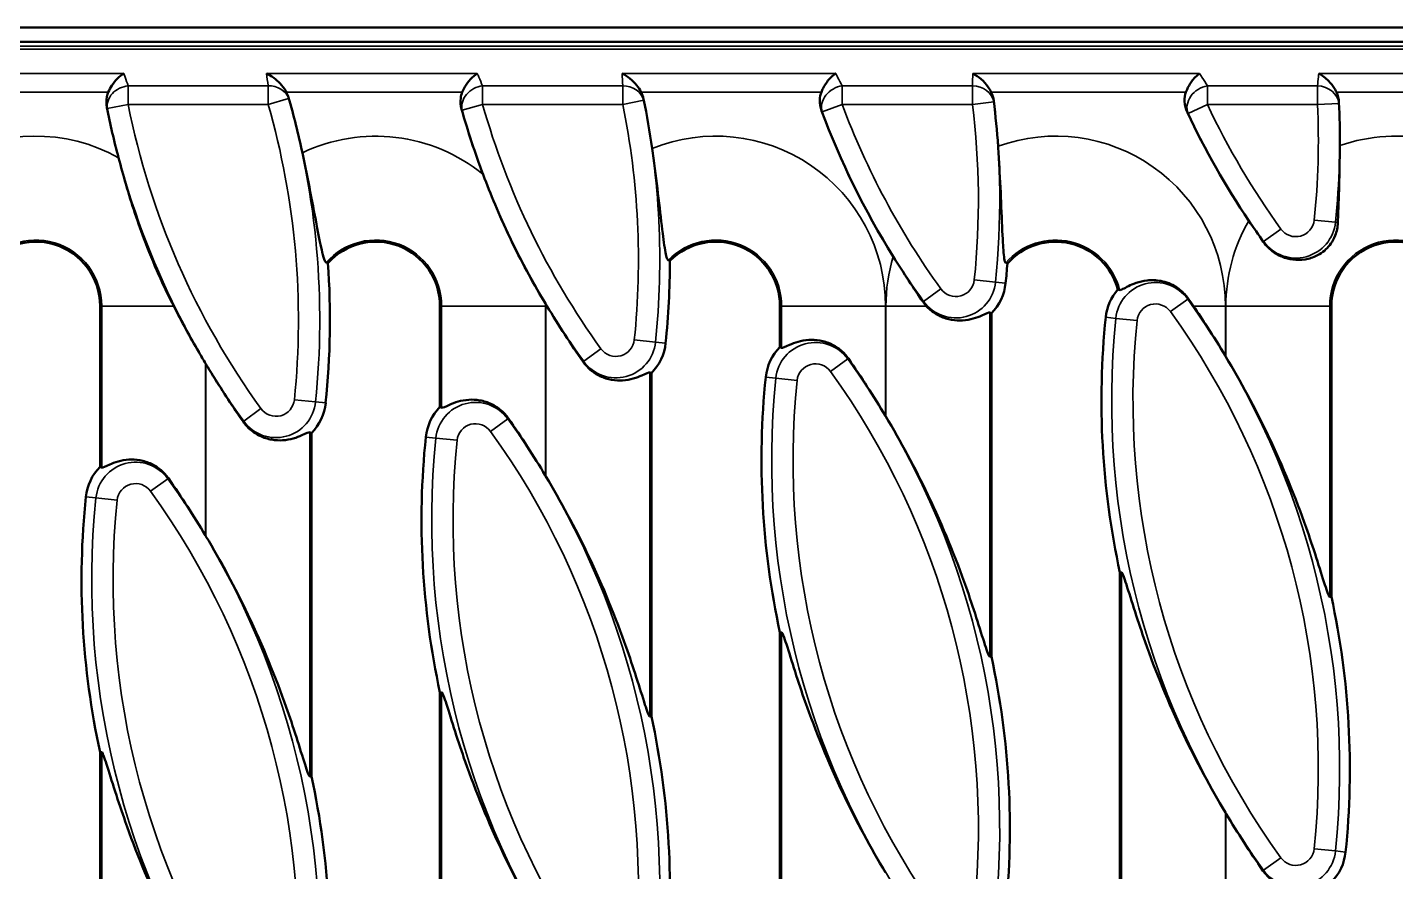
# Model space of a CAD drawing. Header units: millimetres. Extents: x 0 to 1485, y 0 to 1050.
# Drawn here: x 1086.2 to 1182.1, y 567.7 to 626.8 of the extents above; entities that cross this region are included whole.
import ezdxf

# ---------------------------------------------------------------- set-up
doc = ezdxf.new("R2010")
doc.units = ezdxf.units.MM
doc.header["$LTSCALE"] = 2.5
doc.layers.add('Sichtbar (ISO)', color=7, linetype='Continuous', lineweight=50)
doc.layers.add('Sichtbar schmal (ISO)', color=7, linetype='Continuous', lineweight=35)

msp = doc.modelspace()

# ---------------------------------------------------------------- linework, layer by layer
at = {"layer": 'Sichtbar (ISO)'}
for p, q in [((1420.146, 626.759), (420.146, 626.759)), ((1419.646, 625.759), (920.646, 625.759)), ((1091.313, 596.002), (1091.313, 607.259)), ((1115.122, 600.193), (1115.122, 607.259)), ((1138.932, 604.383), (1138.932, 607.259)), ((1153.741, 606.753), (1153.741, 582.726)), ((1177.551, 607.259), (1177.551, 586.916)), ((1129.932, 602.563), (1129.932, 578.535)), ((1106.122, 598.372), (1106.122, 574.345)), ((1162.741, 588.601), (1162.858, 588.614)), ((1162.741, 564.574), (1162.741, 588.601)), ((1177.551, 586.916), (1177.434, 586.904)), ((1138.932, 584.411), (1139.048, 584.423)), ((1138.932, 560.383), (1138.932, 584.411)), ((1153.741, 582.726), (1153.624, 582.713)), ((1115.122, 580.22), (1115.239, 580.233)), ((1115.122, 556.193), (1115.122, 580.22)), ((1129.932, 578.535), (1129.815, 578.523)), ((1091.313, 576.03), (1091.429, 576.042)), ((1091.313, 552.002), (1091.313, 576.03)), ((1106.122, 574.345), (1106.005, 574.332))]:
    msp.add_line(p, q, dxfattribs=at)
for centre, radius, start, end in [((1146.841, 632.082), 56.122, 191.23074, 194.91353), ((1050.593, 606.293), 56.122, 12.02047, 16.10142), ((1170.651, 636.273), 56.122, 195.75182, 200.66164), ((1074.403, 610.483), 56.122, 7.98898, 11.57369), ((1098.213, 614.674), 56.122, 3.8509, 7.11826), ((1122.022, 618.864), 56.122, 359.61522, 2.70579), ((1194.46, 640.463), 56.122, 200.37612, 212.00197), ((1218.27, 644.653), 56.122, 205.14382, 214.04966), ((1086.813, 607.259), 4.5, 0, 145.94175), ((1110.622, 607.259), 4.5, 0, 138.04154), ((1134.432, 607.259), 4.5, 0, 135.45553), ((1158.241, 607.259), 4.5, 14.85071, 138.71186), ((1182.051, 607.259), 4.5, 39.85115, 180), ((1074.403, 610.483), 56.821, 354.12505, 359.9317), ((1050.593, 606.293), 56.821, 354.12505, 4.01128), ((1098.213, 614.674), 56.821, 354.12505, 355.51282), ((1151.254, 609.216), 3.5, 315.28608, 354.12505), ((1165.228, 606.111), 3.5, 138.90105, 174.12505), ((1170.651, 636.273), 56.122, 210.93038, 210.99583), ((1218.27, 600.653), 56.821, 174.12505, 192.24573), ((1127.444, 605.025), 3.5, 315.28608, 354.12505), ((1141.419, 601.921), 3.5, 135.28608, 174.12505), ((1122.022, 574.864), 56.122, 30.93272, 30.99477), ((1146.841, 632.082), 56.122, 210.93272, 210.99477), ((1194.46, 596.463), 56.821, 174.12505, 192.24573), ((1103.635, 600.835), 3.5, 315.28608, 354.12505), ((1117.609, 597.73), 3.5, 135.28608, 174.12505), ((1098.213, 570.674), 56.122, 30.93272, 30.99477), ((1170.651, 592.273), 56.821, 174.12505, 192.24573), ((1093.8, 593.54), 3.5, 135.28608, 174.12505), ((1074.403, 566.483), 56.122, 30.93272, 30.99477), ((1146.841, 588.082), 56.821, 174.12505, 192.24573), ((1050.593, 562.293), 56.122, 30.93272, 30.99477), ((1122.022, 574.864), 56.821, 354.12505, 12.24573), ((1098.213, 570.674), 56.821, 354.12505, 12.24573), ((1074.403, 566.483), 56.821, 354.12505, 12.24573), ((1050.593, 562.293), 56.821, 354.12505, 12.24573), ((1218.27, 600.653), 56.122, 210.93272, 210.99477), ((1175.063, 569.406), 3.5, 315.28608, 354.12505)]:
    msp.add_arc(centre, radius, start, end, dxfattribs=at)
for points, knots in [([(1091.892, 622.233), (1091.958, 622.391), (1092.04, 622.542), (1092.25, 622.866), (1092.386, 623.031), (1092.674, 623.317), (1092.829, 623.438), (1092.984, 623.531), (1092.986, 623.531), (1092.987, 623.532)], [0.0996969, 0.0996969, 0.0996969, 0.0996969, 0.151074, 0.151074, 0.2189604, 0.2189604, 0.2899759, 0.2899759, 0.2906776, 0.2906776, 0.2906776, 0.2906776]), ([(1102.968, 623.532), (1102.97, 623.531), (1102.972, 623.531), (1103.142, 623.451), (1103.311, 623.351), (1103.631, 623.116), (1103.785, 622.982), (1104.071, 622.677), (1104.205, 622.503), (1104.331, 622.287), (1104.347, 622.261), (1104.361, 622.233)], [-0.0007968, -0.0007968, -0.0007968, -0.0007968, 0, 0, 0.0688061, 0.0688061, 0.1345371, 0.1345371, 0.2007554, 0.2007554, 0.2100856, 0.2100856, 0.2100856, 0.2100856]), ([(1116.684, 622.233), (1116.734, 622.358), (1116.793, 622.478), (1116.974, 622.793), (1117.109, 622.973), (1117.404, 623.292), (1117.567, 623.429), (1117.731, 623.531), (1117.733, 623.531), (1117.734, 623.532)], [0.109622, 0.109622, 0.109622, 0.109622, 0.1498493, 0.1498493, 0.2206198, 0.2206198, 0.2974342, 0.2974342, 0.2981259, 0.2981259, 0.2981259, 0.2981259]), ([(1127.874, 623.532), (1127.876, 623.531), (1127.878, 623.531), (1128.064, 623.44), (1128.249, 623.322), (1128.594, 623.044), (1128.757, 622.884), (1129.019, 622.56), (1129.125, 622.402), (1129.212, 622.233)], [-0.0007797, -0.0007797, -0.0007797, -0.0007797, 0, 0, 0.0767823, 0.0767823, 0.1493241, 0.1493241, 0.2065298, 0.2065298, 0.2065298, 0.2065298]), ([(1141.833, 622.233), (1141.868, 622.325), (1141.908, 622.414), (1142.051, 622.697), (1142.17, 622.877), (1142.465, 623.242), (1142.649, 623.411), (1142.834, 623.531), (1142.836, 623.531), (1142.837, 623.532)], [0.119735, 0.119735, 0.119735, 0.119735, 0.1491524, 0.1491524, 0.2160004, 0.2160004, 0.305117, 0.305117, 0.3057984, 0.3057984, 0.3057984, 0.3057984]), ([(1152.435, 623.532), (1152.437, 623.531), (1152.439, 623.531), (1152.638, 623.43), (1152.837, 623.295), (1153.199, 622.975), (1153.367, 622.792), (1153.59, 622.474), (1153.661, 622.356), (1153.722, 622.233)], [-0.0007643, -0.0007643, -0.0007643, -0.0007643, 0, 0, 0.0839687, 0.0839687, 0.1618309, 0.1618309, 0.2033468, 0.2033468, 0.2033468, 0.2033468]), ([(1167.367, 622.233), (1167.39, 622.295), (1167.414, 622.356), (1167.527, 622.609), (1167.631, 622.788), (1167.832, 623.07), (1167.925, 623.181), (1168.119, 623.377), (1168.219, 623.461), (1168.321, 623.531), (1168.323, 623.531), (1168.324, 623.532)], [0.1300908, 0.1300908, 0.1300908, 0.1300908, 0.1498148, 0.1498148, 0.2134987, 0.2134987, 0.2628328, 0.2628328, 0.3132653, 0.3132653, 0.313938, 0.313938, 0.313938, 0.313938]), ([(1176.665, 623.532), (1176.667, 623.531), (1176.669, 623.531), (1176.904, 623.407), (1177.141, 623.23), (1177.508, 622.853), (1177.652, 622.673), (1177.821, 622.396), (1177.864, 622.316), (1177.904, 622.233)], [-0.0007409, -0.0007409, -0.0007409, -0.0007409, 0, 0, 0.1015583, 0.1015583, 0.1727083, 0.1727083, 0.2004343, 0.2004343, 0.2004343, 0.2004343]), ([(1091.794, 621.152), (1091.745, 621.401), (1091.742, 621.66), (1091.815, 622.021), (1091.848, 622.129), (1091.892, 622.233)], [0, 0, 0, 0, 0.0763778, 0.0763778, 0.1104961, 0.1104961, 0.1104961, 0.1104961]), ([(1116.637, 621.037), (1116.567, 621.286), (1116.543, 621.547), (1116.592, 621.951), (1116.628, 622.096), (1116.684, 622.233)], [0, 0, 0, 0, 0.0774176, 0.0774176, 0.1222544, 0.1222544, 0.1222544, 0.1222544]), ([(1141.85, 620.923), (1141.759, 621.169), (1141.713, 621.432), (1141.731, 621.879), (1141.766, 622.062), (1141.833, 622.233)], [0, 0, 0, 0, 0.0787906, 0.0787906, 0.1344124, 0.1344124, 0.1344124, 0.1344124]), ([(1153.722, 622.233), (1153.726, 622.224), (1153.731, 622.214), (1153.821, 622.023), (1153.877, 621.828), (1153.901, 621.628)], [0.16446665, 0.16446665, 0.16446665, 0.16446665, 0.16762712, 0.16762712, 0.22766396, 0.22766396, 0.22766396, 0.22766396]), ([(1167.466, 620.808), (1167.352, 621.051), (1167.283, 621.316), (1167.261, 621.804), (1167.291, 622.025), (1167.367, 622.232), (1167.367, 622.233), (1167.367, 622.233)], [0, 0, 0, 0, 0.0806058, 0.0806058, 0.1469652, 0.1469652, 0.1471338, 0.1471338, 0.1471338, 0.1471338]), ([(1177.904, 622.233), (1177.905, 622.23), (1177.907, 622.226), (1178.012, 622.001), (1178.069, 621.759), (1178.081, 621.513)], [0.16351239, 0.16351239, 0.16351239, 0.16351239, 0.16465062, 0.16465062, 0.23787914, 0.23787914, 0.23787914, 0.23787914]), ([(1131.108, 610.463), (1131.085, 610.472), (1131.062, 610.501), (1131.007, 610.622), (1130.975, 610.735), (1130.87, 611.219), (1130.798, 611.735), (1130.635, 613.042), (1130.539, 613.884), (1130.323, 615.689), (1130.205, 616.637), (1130.042, 617.833), (1130.011, 618.058), (1129.98, 618.283)], [-1.351817, -1.351817, -1.351817, -1.351817, -1.273004, -1.273004, -1.158051, -1.158051, -0.893248, -0.893248, -0.584214, -0.584214, -0.289153, -0.289153, -0.220892, -0.220892, -0.220892, -0.220892]), ([(1154.746, 610.276), (1154.732, 610.282), (1154.719, 610.297), (1154.69, 610.355), (1154.675, 610.404), (1154.605, 610.727), (1154.572, 611.214), (1154.509, 612.351), (1154.478, 613.195), (1154.398, 615.074), (1154.354, 616.015), (1154.27, 617.475), (1154.24, 617.959), (1154.207, 618.443)], [-1.334604, -1.334604, -1.334604, -1.334604, -1.283403, -1.283403, -1.216084, -1.216084, -0.941622, -0.941622, -0.589756, -0.589756, -0.290373, -0.290373, -0.144289, -0.144289, -0.144289, -0.144289]), ([(1178.004, 613.104), (1178.014, 613.344), (1178.024, 613.591), (1178.064, 614.631), (1178.092, 615.472), (1178.127, 617.054), (1178.137, 617.769), (1178.142, 618.487)], [-0.647367, -0.647367, -0.647367, -0.647367, -0.5599966, -0.5599966, -0.287272, -0.287272, -0.0710423, -0.0710423, -0.0710423, -0.0710423]), ([(1092.61, 617.639), (1092.782, 616.994), (1092.954, 616.376), (1093.533, 614.401), (1093.96, 613.092), (1095.229, 609.761), (1095.893, 608.4), (1096.474, 607.259)], [-0.7613779, -0.7613779, -0.7613779, -0.7613779, -0.6525751, -0.6525751, -0.3882603, -0.3882603, 0, 0, 0, 0]), ([(1107.156, 610.308), (1107.142, 610.313), (1107.128, 610.324), (1107.097, 610.362), (1107.081, 610.39), (1107.006, 610.547), (1106.945, 610.754), (1106.778, 611.435), (1106.662, 612.013), (1106.383, 613.46), (1106.221, 614.325), (1105.869, 616.129), (1105.682, 617.051), (1105.484, 617.98)], [-1.455921, -1.455921, -1.455921, -1.455921, -1.406192, -1.406192, -1.3509, -1.3509, -1.166398, -1.166398, -0.88306, -0.88306, -0.580454, -0.580454, -0.295552, -0.295552, -0.295552, -0.295552]), ([(1118.139, 616.47), (1118.175, 616.374), (1118.211, 616.279), (1118.767, 614.824), (1119.349, 613.416), (1120.964, 610.091), (1121.731, 608.726), (1122.51, 607.426)], [-0.9498672, -0.9498672, -0.9498672, -0.9498672, -0.9185656, -0.9185656, -0.4682444, -0.4682444, -0.0143971, -0.0143971, -0.0143971, -0.0143971]), ([(1172.782, 611.756), (1172.984, 611.467), (1173.231, 611.224), (1173.751, 610.859), (1174.011, 610.731), (1174.533, 610.556), (1174.793, 610.507), (1175.346, 610.473), (1175.642, 610.499), (1176.21, 610.635), (1176.481, 610.745), (1176.877, 610.984), (1177.026, 611.095), (1177.296, 611.348), (1177.411, 611.48), (1177.628, 611.79), (1177.733, 611.977), (1177.926, 612.479), (1177.99, 612.784), (1178.004, 613.104)], [-1.090853, -1.090853, -1.090853, -1.090853, -0.94341, -0.94341, -0.81425, -0.81425, -0.689097, -0.689097, -0.544439, -0.544439, -0.396939, -0.396939, -0.305806, -0.305806, -0.221649, -0.221649, -0.126325, -0.126325, -0.008747, -0.008747, -0.008747, -0.008747]), ([(1167.531, 607.776), (1167.477, 607.853), (1167.42, 607.928), (1167.158, 608.236), (1166.925, 608.434), (1166.343, 608.8), (1165.979, 608.94), (1165.267, 609.075), (1164.95, 609.079), (1164.365, 609.019), (1164.105, 608.954), (1163.461, 608.736), (1163.154, 608.554), (1162.841, 608.398), (1162.763, 608.37), (1162.72, 608.381)], [-0.9349349, -0.9349349, -0.9349349, -0.9349349, -0.9015215, -0.9015215, -0.7902904, -0.7902904, -0.6447156, -0.6447156, -0.5145224, -0.5145224, -0.3815756, -0.3815756, -0.1374952, -0.1374952, 0, 0, 0, 0]), ([(1096.474, 607.259), (1097.028, 606.17), (1097.614, 605.094), (1098.381, 603.773), (1098.541, 603.503), (1098.702, 603.234)], [1.0842167, 1.0842167, 1.0842167, 1.0842167, 1.4316707, 1.4316707, 1.5221303, 1.5221303, 1.5221303, 1.5221303]), ([(1149.182, 607.259), (1149.268, 607.163), (1149.362, 607.072), (1149.675, 606.802), (1149.913, 606.654), (1150.396, 606.424), (1150.681, 606.335), (1151.228, 606.24), (1151.49, 606.233), (1152.262, 606.278), (1152.733, 606.446), (1153.37, 606.727), (1153.559, 606.829), (1153.624, 606.802)], [3.8106928, 3.8106928, 3.8106928, 3.8106928, 3.8486369, 3.8486369, 3.9329934, 3.9329934, 4.0314686, 4.0314686, 4.1299438, 4.1299438, 4.3729414, 4.3729414, 4.5970062, 4.5970062, 4.5970062, 4.5970062]), ([(1170.13, 603.764), (1169.714, 604.458), (1169.288, 605.138), (1168.549, 606.278), (1168.223, 606.768), (1167.888, 607.259)], [5.6696828, 5.6696828, 5.6696828, 5.6696828, 5.9076607, 5.9076607, 6.0793916, 6.0793916, 6.0793916, 6.0793916]), ([(1143.722, 603.586), (1143.58, 603.79), (1143.406, 603.984), (1142.997, 604.334), (1142.759, 604.483), (1142.277, 604.713), (1141.991, 604.801), (1141.444, 604.896), (1141.183, 604.904), (1140.411, 604.859), (1139.94, 604.691), (1139.302, 604.409), (1139.114, 604.307), (1139.048, 604.335)], [3.7738978, 3.7738978, 3.7738978, 3.7738978, 3.8486369, 3.8486369, 3.9329934, 3.9329934, 4.0314686, 4.0314686, 4.1299438, 4.1299438, 4.3729414, 4.3729414, 4.5970062, 4.5970062, 4.5970062, 4.5970062]), ([(1177.434, 586.904), (1177.421, 586.902), (1177.403, 586.923), (1177.358, 587.006), (1177.33, 587.07), (1177.24, 587.306), (1177.168, 587.524), (1176.926, 588.276), (1176.718, 588.952), (1176.265, 590.359), (1176.019, 591.091), (1175.069, 593.778), (1174.163, 596.023), (1172.202, 600.125), (1171.192, 601.993), (1170.161, 603.712)], [0.001445, 0.001445, 0.001445, 0.001445, 0.046776, 0.046776, 0.093551, 0.093551, 0.187102, 0.187102, 0.417891, 0.417891, 0.64868, 0.64868, 1.339149, 1.339149, 1.926999, 1.926999, 1.926999, 1.926999]), ([(1098.733, 603.182), (1099.41, 602.055), (1100.109, 600.966), (1100.979, 599.681), (1101.154, 599.426), (1101.332, 599.169)], [1.5311168, 1.5311168, 1.5311168, 1.5311168, 1.911009, 1.911009, 2.0033074, 2.0033074, 2.0033074, 2.0033074]), ([(1125.142, 603.36), (1125.283, 603.156), (1125.458, 602.962), (1125.866, 602.612), (1126.104, 602.463), (1126.587, 602.233), (1126.872, 602.145), (1127.419, 602.05), (1127.68, 602.042), (1128.452, 602.087), (1128.924, 602.255), (1129.561, 602.537), (1129.749, 602.639), (1129.815, 602.611)], [3.7738978, 3.7738978, 3.7738978, 3.7738978, 3.8486369, 3.8486369, 3.9329934, 3.9329934, 4.0314686, 4.0314686, 4.1299438, 4.1299438, 4.3729414, 4.3729414, 4.5970062, 4.5970062, 4.5970062, 4.5970062]), ([(1146.321, 599.574), (1145.904, 600.267), (1145.479, 600.947), (1144.63, 602.256), (1144.181, 602.925), (1143.722, 603.586)], [5.6696828, 5.6696828, 5.6696828, 5.6696828, 5.9076607, 5.9076607, 6.1399115, 6.1399115, 6.1399115, 6.1399115]), ([(1119.912, 599.396), (1119.771, 599.599), (1119.596, 599.793), (1119.188, 600.144), (1118.95, 600.292), (1118.467, 600.522), (1118.182, 600.611), (1117.635, 600.706), (1117.373, 600.713), (1116.601, 600.668), (1116.13, 600.5), (1115.493, 600.219), (1115.304, 600.117), (1115.239, 600.144)], [3.7738978, 3.7738978, 3.7738978, 3.7738978, 3.8486369, 3.8486369, 3.9329934, 3.9329934, 4.0314686, 4.0314686, 4.1299438, 4.1299438, 4.3729414, 4.3729414, 4.5970062, 4.5970062, 4.5970062, 4.5970062]), ([(1101.332, 599.169), (1101.473, 598.966), (1101.648, 598.772), (1102.056, 598.421), (1102.294, 598.273), (1102.777, 598.043), (1103.062, 597.954), (1103.609, 597.859), (1103.871, 597.852), (1104.643, 597.897), (1105.114, 598.065), (1105.751, 598.346), (1105.94, 598.448), (1106.005, 598.421)], [3.7738978, 3.7738978, 3.7738978, 3.7738978, 3.8486369, 3.8486369, 3.9329934, 3.9329934, 4.0314686, 4.0314686, 4.1299438, 4.1299438, 4.3729414, 4.3729414, 4.5970062, 4.5970062, 4.5970062, 4.5970062]), ([(1122.511, 595.383), (1122.095, 596.077), (1121.669, 596.757), (1120.82, 598.066), (1120.371, 598.734), (1119.912, 599.396)], [5.6696828, 5.6696828, 5.6696828, 5.6696828, 5.9076607, 5.9076607, 6.1399115, 6.1399115, 6.1399115, 6.1399115]), ([(1153.624, 582.713), (1153.611, 582.712), (1153.593, 582.732), (1153.548, 582.815), (1153.521, 582.879), (1153.43, 583.115), (1153.358, 583.333), (1153.116, 584.085), (1152.909, 584.762), (1152.455, 586.168), (1152.209, 586.901), (1151.259, 589.587), (1150.353, 591.832), (1148.393, 595.935), (1147.382, 597.803), (1146.352, 599.522)], [0.001445, 0.001445, 0.001445, 0.001445, 0.046776, 0.046776, 0.093551, 0.093551, 0.187102, 0.187102, 0.417891, 0.417891, 0.64868, 0.64868, 1.339149, 1.339149, 1.926999, 1.926999, 1.926999, 1.926999]), ([(1096.103, 595.205), (1095.961, 595.409), (1095.786, 595.603), (1095.378, 595.953), (1095.14, 596.102), (1094.658, 596.332), (1094.372, 596.42), (1093.825, 596.515), (1093.564, 596.523), (1092.792, 596.478), (1092.321, 596.31), (1091.683, 596.028), (1091.495, 595.926), (1091.429, 595.954)], [3.7738978, 3.7738978, 3.7738978, 3.7738978, 3.8486369, 3.8486369, 3.9329934, 3.9329934, 4.0314686, 4.0314686, 4.1299438, 4.1299438, 4.3729414, 4.3729414, 4.5970062, 4.5970062, 4.5970062, 4.5970062]), ([(1098.702, 591.193), (1098.285, 591.886), (1097.86, 592.566), (1097.011, 593.875), (1096.562, 594.544), (1096.103, 595.205)], [5.6696828, 5.6696828, 5.6696828, 5.6696828, 5.9076607, 5.9076607, 6.1399115, 6.1399115, 6.1399115, 6.1399115]), ([(1129.815, 578.523), (1129.801, 578.521), (1129.783, 578.542), (1129.739, 578.625), (1129.711, 578.689), (1129.621, 578.925), (1129.549, 579.143), (1129.307, 579.895), (1129.099, 580.572), (1128.646, 581.978), (1128.4, 582.71), (1127.45, 585.397), (1126.544, 587.642), (1124.583, 591.744), (1123.572, 593.612), (1122.542, 595.331)], [0.001445, 0.001445, 0.001445, 0.001445, 0.046776, 0.046776, 0.093551, 0.093551, 0.187102, 0.187102, 0.417891, 0.417891, 0.64868, 0.64868, 1.339149, 1.339149, 1.926999, 1.926999, 1.926999, 1.926999]), ([(1106.005, 574.332), (1105.992, 574.331), (1105.974, 574.351), (1105.929, 574.435), (1105.902, 574.498), (1105.811, 574.734), (1105.739, 574.952), (1105.497, 575.704), (1105.29, 576.381), (1104.836, 577.787), (1104.59, 578.52), (1103.64, 581.206), (1102.734, 583.451), (1100.774, 587.554), (1099.763, 589.422), (1098.733, 591.141)], [0.001445, 0.001445, 0.001445, 0.001445, 0.046776, 0.046776, 0.093551, 0.093551, 0.187102, 0.187102, 0.417891, 0.417891, 0.64868, 0.64868, 1.339149, 1.339149, 1.926999, 1.926999, 1.926999, 1.926999]), ([(1162.858, 588.614), (1162.871, 588.615), (1162.889, 588.595), (1162.934, 588.511), (1162.961, 588.448), (1163.052, 588.212), (1163.124, 587.994), (1163.366, 587.242), (1163.574, 586.565), (1164.027, 585.159), (1164.273, 584.426), (1165.223, 581.74), (1166.129, 579.495), (1168.089, 575.392), (1169.1, 573.524), (1170.13, 571.805)], [0.001445, 0.001445, 0.001445, 0.001445, 0.046776, 0.046776, 0.093551, 0.093551, 0.187102, 0.187102, 0.417891, 0.417891, 0.64868, 0.64868, 1.339149, 1.339149, 1.926999, 1.926999, 1.926999, 1.926999]), ([(1139.048, 584.423), (1139.062, 584.425), (1139.08, 584.404), (1139.125, 584.321), (1139.152, 584.257), (1139.242, 584.021), (1139.314, 583.803), (1139.557, 583.051), (1139.764, 582.375), (1140.217, 580.968), (1140.464, 580.236), (1141.413, 577.549), (1142.32, 575.304), (1144.28, 571.202), (1145.291, 569.334), (1146.321, 567.615)], [0.001445, 0.001445, 0.001445, 0.001445, 0.046776, 0.046776, 0.093551, 0.093551, 0.187102, 0.187102, 0.417891, 0.417891, 0.64868, 0.64868, 1.339149, 1.339149, 1.926999, 1.926999, 1.926999, 1.926999]), ([(1115.239, 580.233), (1115.252, 580.234), (1115.27, 580.214), (1115.315, 580.131), (1115.342, 580.067), (1115.433, 579.831), (1115.505, 579.613), (1115.747, 578.861), (1115.954, 578.184), (1116.408, 576.778), (1116.654, 576.045), (1117.604, 573.359), (1118.51, 571.114), (1120.47, 567.011), (1121.481, 565.143), (1122.511, 563.424)], [0.001445, 0.001445, 0.001445, 0.001445, 0.046776, 0.046776, 0.093551, 0.093551, 0.187102, 0.187102, 0.417891, 0.417891, 0.64868, 0.64868, 1.339149, 1.339149, 1.926999, 1.926999, 1.926999, 1.926999]), ([(1091.429, 576.042), (1091.443, 576.044), (1091.461, 576.023), (1091.506, 575.94), (1091.533, 575.876), (1091.623, 575.64), (1091.695, 575.422), (1091.937, 574.67), (1092.145, 573.994), (1092.598, 572.587), (1092.845, 571.855), (1093.794, 569.168), (1094.701, 566.923), (1096.661, 562.821), (1097.672, 560.953), (1098.702, 559.234)], [0.001445, 0.001445, 0.001445, 0.001445, 0.046776, 0.046776, 0.093551, 0.093551, 0.187102, 0.187102, 0.417891, 0.417891, 0.64868, 0.64868, 1.339149, 1.339149, 1.926999, 1.926999, 1.926999, 1.926999]), ([(1170.161, 571.753), (1170.578, 571.06), (1171.003, 570.38), (1171.852, 569.071), (1172.301, 568.402), (1172.761, 567.741)], [5.6696828, 5.6696828, 5.6696828, 5.6696828, 5.9076607, 5.9076607, 6.1399115, 6.1399115, 6.1399115, 6.1399115]), ([(1172.761, 567.741), (1172.902, 567.537), (1173.077, 567.343), (1173.485, 566.993), (1173.723, 566.844), (1174.206, 566.614), (1174.491, 566.526), (1175.038, 566.431), (1175.299, 566.423), (1176.071, 566.468), (1176.543, 566.636), (1177.18, 566.918), (1177.368, 567.02), (1177.434, 566.992)], [3.7738978, 3.7738978, 3.7738978, 3.7738978, 3.8486369, 3.8486369, 3.9329934, 3.9329934, 4.0314686, 4.0314686, 4.1299438, 4.1299438, 4.3729414, 4.3729414, 4.5970062, 4.5970062, 4.5970062, 4.5970062])]:
    msp.add_open_spline(points, degree=3, knots=knots, dxfattribs=at)
for points, degree in [([(1104.361, 622.233), (1104.425, 622.114), (1104.476, 621.987), (1104.513, 621.857)], 3), ([(1129.212, 622.233), (1129.291, 622.079), (1129.349, 621.913), (1129.383, 621.743)], 3), ([(1171.77, 613.23), (1172.105, 612.734), (1172.444, 612.241), (1172.782, 611.756)], 3), ([(1131.224, 610.415), (1131.185, 610.431), (1131.146, 610.447), (1131.108, 610.463)], 3), ([(1146.867, 610.721), (1147.605, 609.541), (1148.323, 608.456), (1148.951, 607.55)], 3), ([(1107.276, 610.267), (1107.236, 610.281), (1107.196, 610.295), (1107.156, 610.308)], 3), ([(1154.86, 610.228), (1154.822, 610.244), (1154.784, 610.26), (1154.746, 610.276)], 3), ([(1148.951, 607.55), (1149.022, 607.448), (1149.099, 607.351), (1149.182, 607.259)], 3), ([(1162.72, 608.381), (1162.677, 608.392), (1162.634, 608.402), (1162.591, 608.412)], 3), ([(1167.888, 607.259), (1167.769, 607.432), (1167.65, 607.605), (1167.531, 607.776)], 3), ([(1122.543, 607.371), (1122.566, 607.333), (1122.588, 607.296), (1122.611, 607.259)], 3), ([(1122.611, 607.259), (1123.434, 605.894), (1124.293, 604.582), (1125.142, 603.36)], 3), ([(1153.624, 606.802), (1153.682, 606.777), (1153.741, 606.753)], 2), ([(1139.048, 604.335), (1138.991, 604.359), (1138.932, 604.383)], 2), ([(1129.815, 602.611), (1129.873, 602.587), (1129.932, 602.563)], 2), ([(1115.239, 600.144), (1115.181, 600.169), (1115.122, 600.193)], 2), ([(1106.005, 598.421), (1106.063, 598.397), (1106.122, 598.372)], 2), ([(1091.429, 595.954), (1091.372, 595.978), (1091.313, 596.002)], 2)]:
    msp.add_open_spline(points, degree=degree, dxfattribs=at)
at = {"layer": 'Sichtbar schmal (ISO)'}
for p, q in [((1419.646, 625.438), (920.646, 625.438)), ((1419.646, 625.243), (920.646, 625.243)), ((1077.695, 623.532), (1092.987, 623.532)), ((1102.968, 623.532), (1117.734, 623.532)), ((1127.874, 623.532), (1142.837, 623.532)), ((1152.435, 623.532), (1168.324, 623.532)), ((1176.665, 623.532), (1258.973, 623.532)), ((1079.149, 622.233), (1091.892, 622.233)), ((1093.287, 622.666), (1103.088, 622.666)), ((1093.287, 622.666), (1093.287, 621.367)), ((1103.088, 621.367), (1103.088, 622.666)), ((1104.361, 622.233), (1116.684, 622.233)), ((1118.108, 622.666), (1127.923, 622.666)), ((1118.108, 622.666), (1118.108, 621.367)), ((1127.923, 621.367), (1127.923, 622.666)), ((1129.212, 622.233), (1141.833, 622.233)), ((1143.291, 622.666), (1152.417, 622.666)), ((1143.291, 622.666), (1143.291, 621.367)), ((1152.417, 621.367), (1152.417, 622.666)), ((1153.722, 622.233), (1167.367, 622.233)), ((1168.867, 622.666), (1176.58, 622.666)), ((1168.867, 622.666), (1168.867, 621.367)), ((1176.58, 621.367), (1176.58, 622.666)), ((1177.904, 622.233), (1257.718, 622.233)), ((1091.821, 621.074), (1093.287, 621.367)), ((1103.088, 621.367), (1093.287, 621.367)), ((1103.088, 621.367), (1104.524, 621.78)), ((1116.67, 620.96), (1118.108, 621.367)), ((1127.923, 621.367), (1118.108, 621.367)), ((1127.923, 621.367), (1129.388, 621.665)), ((1141.891, 620.845), (1143.291, 621.367)), ((1152.417, 621.367), (1143.291, 621.367)), ((1152.417, 621.367), (1153.9, 621.55)), ((1167.515, 620.73), (1168.867, 621.367)), ((1176.58, 621.367), (1168.867, 621.367)), ((1176.58, 621.367), (1178.073, 621.436)), ((1174.015, 612.648), (1172.804, 611.772)), ((1176.351, 613.274), (1177.837, 613.121)), ((1178.004, 613.104), (1177.837, 613.121)), ((1172.782, 611.756), (1172.804, 611.772)), ((1152.541, 609.083), (1154.028, 608.93)), ((1154.735, 608.857), (1154.028, 608.93)), ((1148.951, 607.55), (1148.994, 607.581)), ((1150.205, 608.457), (1148.994, 607.581)), ((1166.277, 606.87), (1167.488, 607.746)), ((1167.531, 607.776), (1167.488, 607.746)), ((1091.429, 607.259), (1091.313, 607.259)), ((1091.429, 595.954), (1091.429, 607.259)), ((1091.429, 607.259), (1096.474, 607.259)), ((1115.239, 607.259), (1115.122, 607.259)), ((1115.239, 600.144), (1115.239, 607.259)), ((1115.239, 607.259), (1122.511, 607.259)), ((1122.511, 607.259), (1122.511, 595.383)), ((1122.542, 595.331), (1122.542, 607.259)), ((1122.542, 607.259), (1122.611, 607.259)), ((1139.048, 607.259), (1138.932, 607.259)), ((1139.048, 607.259), (1146.321, 607.259)), ((1139.048, 604.335), (1139.048, 607.259)), ((1146.321, 607.259), (1146.321, 599.574)), ((1146.352, 599.522), (1146.352, 607.259)), ((1146.352, 607.259), (1149.182, 607.259)), ((1153.624, 606.802), (1153.624, 582.713)), ((1167.888, 607.259), (1170.13, 607.259)), ((1170.13, 607.259), (1170.13, 603.764)), ((1170.161, 603.712), (1170.161, 607.259)), ((1170.161, 607.259), (1177.434, 607.259)), ((1177.434, 607.259), (1177.551, 607.259)), ((1177.434, 607.259), (1177.434, 586.904)), ((1161.747, 606.47), (1162.454, 606.397)), ((1163.941, 606.244), (1162.454, 606.397)), ((1128.732, 604.893), (1130.218, 604.74)), ((1130.926, 604.667), (1130.218, 604.74)), ((1126.396, 604.267), (1125.185, 603.391)), ((1098.702, 603.234), (1098.702, 591.193)), ((1098.733, 591.141), (1098.733, 603.182)), ((1125.142, 603.36), (1125.185, 603.391)), ((1142.468, 602.679), (1143.678, 603.555)), ((1143.722, 603.586), (1143.678, 603.555)), ((1129.815, 602.611), (1129.815, 578.523)), ((1137.937, 602.279), (1138.645, 602.206)), ((1140.131, 602.053), (1138.645, 602.206)), ((1102.586, 600.076), (1101.375, 599.201)), ((1104.922, 600.702), (1106.409, 600.549)), ((1107.116, 600.476), (1106.409, 600.549)), ((1101.332, 599.169), (1101.375, 599.201)), ((1118.658, 598.489), (1119.869, 599.365)), ((1119.912, 599.396), (1119.869, 599.365)), ((1106.005, 598.421), (1106.005, 574.332)), ((1114.128, 598.089), (1114.835, 598.016)), ((1116.322, 597.863), (1114.835, 598.016)), ((1094.849, 594.298), (1096.059, 595.174)), ((1096.103, 595.205), (1096.059, 595.174)), ((1090.318, 593.898), (1091.026, 593.825)), ((1092.512, 593.672), (1091.026, 593.825)), ((1162.858, 564.525), (1162.858, 588.614)), ((1139.048, 560.335), (1139.048, 584.423)), ((1115.239, 556.144), (1115.239, 580.233)), ((1091.429, 551.954), (1091.429, 576.042)), ((1170.13, 571.805), (1170.13, 559.764)), ((1170.161, 559.712), (1170.161, 571.753)), ((1177.837, 569.121), (1176.351, 569.274)), ((1174.015, 568.648), (1172.804, 567.772)), ((1178.545, 569.048), (1177.837, 569.121)), ((1172.761, 567.741), (1172.804, 567.772))]:
    msp.add_line(p, q, dxfattribs=at)
for centre, radius, start, end in [((1146.841, 632.082), 56.11, 191.31386, 215.87495), ((1146.841, 632.082), 54.616, 191.31386, 215.87495), ((1050.593, 606.293), 54.616, 354.12505, 16.02249), ((1050.593, 606.293), 56.11, 354.12505, 16.02249), ((1170.651, 636.273), 56.11, 195.8375, 215.87495), ((1170.651, 636.273), 54.616, 195.8375, 215.87495), ((1074.403, 610.483), 54.616, 354.12505, 11.49534), ((1074.403, 610.483), 56.11, 354.12505, 11.49534), ((1194.46, 640.463), 54.616, 200.46507, 215.87495), ((1098.213, 614.674), 54.616, 354.12505, 7.03997), ((1098.213, 614.674), 56.11, 354.12505, 7.03997), ((1218.27, 644.653), 54.616, 205.23695, 215.87495), ((1122.022, 618.864), 54.616, 354.12505, 2.62709), ((1122.022, 618.864), 56.11, 354.12505, 2.62709), ((1194.46, 640.463), 56.11, 200.46507, 215.87495), ((1218.27, 644.653), 56.11, 205.23695, 215.87495), ((1086.813, 607.259), 11.889, 60.81514, 120.63081), ((1110.622, 607.259), 11.889, 50.78458, 115.6026), ((1134.432, 607.259), 11.889, 0, 111.98945), ((1158.241, 607.259), 11.889, 0, 109.83309), ((1182.051, 607.259), 11.889, 46.35011, 109.19171), ((1182.051, 607.259), 11.889, 149.84906, 180), ((1175.063, 613.406), 2.789, 215.87495, 354.12505), ((1175.063, 613.406), 1.294, 215.87495, 354.12505), ((1086.813, 607.259), 4.617, 0, 146.49946), ((1110.622, 607.259), 4.617, 0, 138.66052), ((1134.432, 607.259), 4.617, 0, 136.05225), ((1158.241, 607.259), 4.617, 14.0682, 139.19752), ((1182.051, 607.259), 4.617, 39.24365, 180), ((1158.241, 607.259), 11.889, 163.06698, 180), ((1151.254, 609.216), 2.789, 215.87495, 354.12505), ((1151.254, 609.216), 1.294, 215.87495, 354.12505), ((1165.228, 606.111), 2.789, 35.87495, 174.12505), ((1122.022, 574.864), 56.11, 354.12505, 35.87495), ((1110.622, 607.259), 11.889, 0, 0.80744), ((1134.432, 607.259), 11.889, 179.45751, 180), ((1165.228, 606.111), 1.294, 35.87495, 174.12505), ((1122.022, 574.864), 54.616, 354.12505, 35.87495), ((1218.27, 600.653), 56.11, 174.12505, 215.87495), ((1218.27, 600.653), 54.616, 174.12505, 215.87495), ((1127.444, 605.025), 2.789, 215.87495, 354.12505), ((1127.444, 605.025), 1.294, 215.87495, 354.12505), ((1141.419, 601.921), 2.789, 35.87495, 174.12505), ((1141.419, 601.921), 1.294, 35.87495, 174.12505), ((1098.213, 570.674), 56.11, 354.12505, 35.87495), ((1194.46, 596.463), 56.11, 174.12505, 215.87495), ((1194.46, 596.463), 54.616, 174.12505, 215.87495), ((1098.213, 570.674), 54.616, 354.12505, 35.87495), ((1103.635, 600.835), 2.789, 215.87495, 354.12505), ((1103.635, 600.835), 1.294, 215.87495, 354.12505), ((1117.609, 597.73), 2.789, 35.87495, 174.12505), ((1117.609, 597.73), 1.294, 35.87495, 174.12505), ((1074.403, 566.483), 56.11, 354.12505, 35.87495), ((1170.651, 592.273), 56.11, 174.12505, 215.87495), ((1074.403, 566.483), 54.616, 354.12505, 35.87495), ((1170.651, 592.273), 54.616, 174.12505, 215.87495), ((1093.8, 593.54), 2.789, 35.87495, 174.12505), ((1050.593, 562.293), 56.11, 354.12505, 35.87495), ((1093.8, 593.54), 1.294, 35.87495, 174.12505), ((1050.593, 562.293), 54.616, 354.12505, 35.87495), ((1146.841, 588.082), 56.11, 174.12505, 215.87495), ((1146.841, 588.082), 54.616, 174.12505, 215.87495), ((1175.063, 569.406), 1.294, 215.87495, 354.12505), ((1175.063, 569.406), 2.789, 215.87495, 354.12505)]:
    msp.add_arc(centre, radius, start, end, dxfattribs=at)
for centre, major_axis, ratio, start_param, end_param in [((1093.287, 621.367), (-1.414, -0.501), 0.852726, 4.418746, 6.115551), ((1103.088, 621.367), (1.488, 0.193), 0.864215, 0.174108, 1.459335), ((1118.108, 621.367), (-1.372, -0.605), 0.845693, 4.355273, 6.119136), ((1127.923, 621.367), (1.498, 0.073), 0.865768, 0.175049, 1.528632), ((1143.291, 621.367), (-1.323, -0.708), 0.836617, 4.291587, 6.123401), ((1152.417, 621.367), (1.499, -0.044), 0.865933, 0.17515, 1.59607), ((1168.867, 621.367), (-1.264, -0.808), 0.824958, 4.227339, 6.128363), ((1176.58, 621.367), (1.492, -0.158), 0.864816, 0.17447, 1.662049)]:
    msp.add_ellipse(centre, major_axis=major_axis, ratio=ratio, start_param=start_param, end_param=end_param, dxfattribs=at)
for points, knots in [([(1092.987, 623.532), (1093.015, 623.45), (1093.043, 623.367), (1093.071, 623.285), (1093.142, 623.078), (1093.214, 622.872), (1093.287, 622.666)], [-1.24228514, -1.24228514, -1.24228514, -1.24228514, -1.2377351, -1.2377351, -1.2377351, -1.22634584, -1.22634584, -1.22634584, -1.22634584]), ([(1103.088, 622.666), (1103.086, 622.677), (1103.085, 622.687), (1103.047, 622.976), (1103.009, 623.254), (1102.968, 623.532)], [-1.44051453, -1.44051453, -1.44051453, -1.44051453, -1.4399363, -1.4399363, -1.4241893, -1.4241893, -1.4241893, -1.4241893]), ([(1117.734, 623.532), (1117.77, 623.448), (1117.806, 623.364), (1117.842, 623.279), (1117.929, 623.075), (1118.018, 622.87), (1118.108, 622.666)], [-1.16721832, -1.16721832, -1.16721832, -1.16721832, -1.16248833, -1.16248833, -1.16248833, -1.1509844, -1.1509844, -1.1509844, -1.1509844]), ([(1127.923, 622.666), (1127.923, 622.674), (1127.922, 622.681), (1127.908, 622.97), (1127.892, 623.251), (1127.874, 623.532)], [-1.52153604, -1.52153604, -1.52153604, -1.52153604, -1.52111877, -1.52111877, -1.50553464, -1.50553464, -1.50553464, -1.50553464]), ([(1142.837, 623.532), (1142.882, 623.446), (1142.926, 623.36), (1142.971, 623.273), (1143.077, 623.07), (1143.183, 622.868), (1143.291, 622.666)], [-1.09140289, -1.09140289, -1.09140289, -1.09140289, -1.08643689, -1.08643689, -1.08643689, -1.07474774, -1.07474774, -1.07474774, -1.07474774]), ([(1152.417, 622.666), (1152.417, 622.671), (1152.417, 622.676), (1152.425, 622.965), (1152.431, 623.249), (1152.435, 623.532)], [1.54127065, 1.54127065, 1.54127065, 1.54127065, 1.54154698, 1.54154698, 1.55706026, 1.55706026, 1.55706026, 1.55706026]), ([(1168.324, 623.532), (1168.379, 623.443), (1168.434, 623.355), (1168.489, 623.266), (1168.614, 623.065), (1168.74, 622.866), (1168.867, 622.666)], [-1.01422998, -1.01422998, -1.01422998, -1.01422998, -1.00895163, -1.00895163, -1.00895163, -0.99699765, -0.99699765, -0.99699765, -0.99699765]), ([(1176.58, 622.666), (1176.603, 622.877), (1176.624, 623.088), (1176.644, 623.299), (1176.651, 623.377), (1176.658, 623.454), (1176.665, 623.532)], [1.46415546, 1.46415546, 1.46415546, 1.46415546, 1.47560465, 1.47560465, 1.47560465, 1.47983301, 1.47983301, 1.47983301, 1.47983301]), ([(1104.513, 621.857), (1104.516, 621.842), (1104.518, 621.827), (1104.521, 621.801), (1104.522, 621.79), (1104.524, 621.78)], [1.439093146, 1.439093146, 1.439093146, 1.439093146, 1.439936301, 1.439936301, 1.440514531, 1.440514531, 1.440514531, 1.440514531]), ([(1129.383, 621.743), (1129.384, 621.725), (1129.385, 621.706), (1129.387, 621.681), (1129.387, 621.673), (1129.388, 621.665)], [1.520141986, 1.520141986, 1.520141986, 1.520141986, 1.521118767, 1.521118767, 1.521536039, 1.521536039, 1.521536039, 1.521536039]), ([(1153.901, 621.628), (1153.901, 621.607), (1153.9, 621.587), (1153.9, 621.561), (1153.9, 621.556), (1153.9, 621.55)], [-1.54264704, -1.54264704, -1.54264704, -1.54264704, -1.541546977, -1.541546977, -1.541270649, -1.541270649, -1.541270649, -1.541270649])]:
    msp.add_open_spline(points, degree=3, knots=knots, dxfattribs=at)
for points in [[(1091.821, 621.074), (1091.812, 621.1), (1091.803, 621.126), (1091.794, 621.152)], [(1116.67, 620.96), (1116.659, 620.985), (1116.648, 621.011), (1116.637, 621.037)], [(1178.081, 621.513), (1178.078, 621.488), (1178.076, 621.462), (1178.073, 621.436)], [(1141.891, 620.845), (1141.878, 620.871), (1141.864, 620.897), (1141.85, 620.923)], [(1167.515, 620.73), (1167.499, 620.756), (1167.482, 620.782), (1167.466, 620.808)]]:
    msp.add_open_spline(points, degree=3, dxfattribs=at)

doc.saveas('drawing.dxf')
